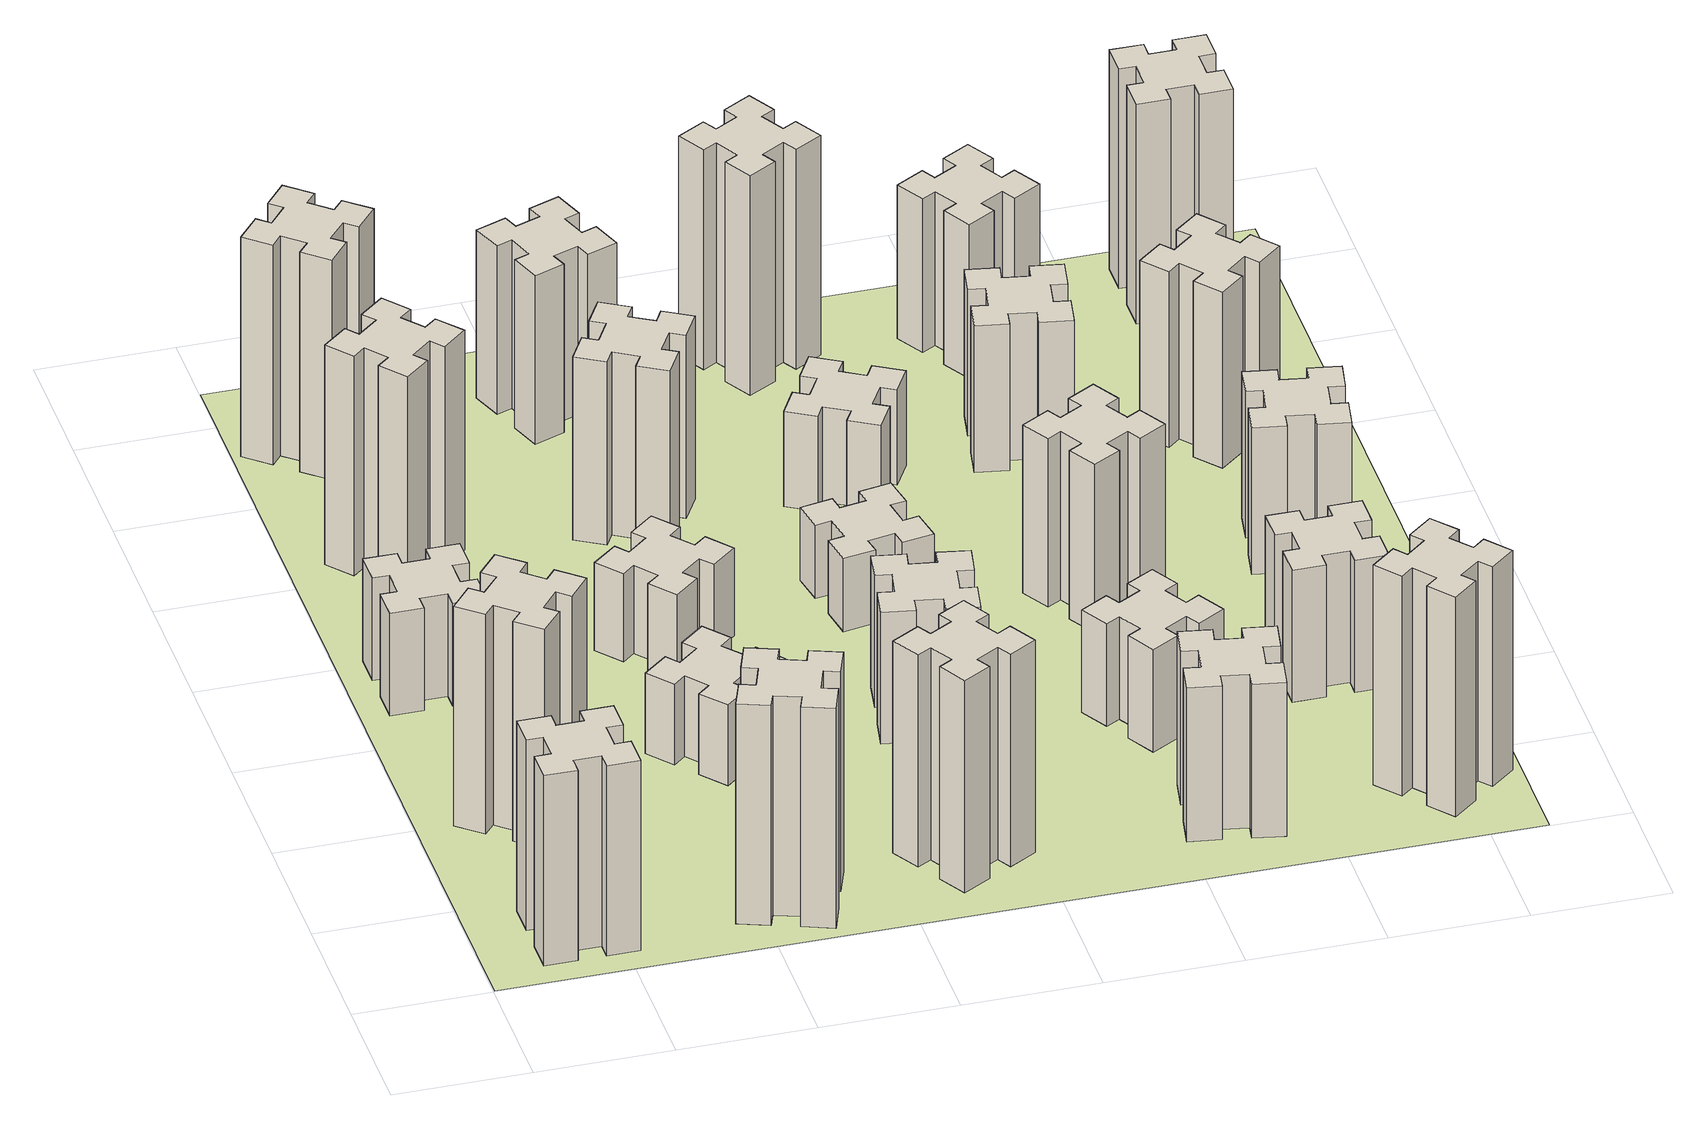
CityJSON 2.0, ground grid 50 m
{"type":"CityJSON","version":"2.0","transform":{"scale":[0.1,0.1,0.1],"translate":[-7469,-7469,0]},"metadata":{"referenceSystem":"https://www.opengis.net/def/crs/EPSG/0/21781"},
"CityObjects":{
"building1":{"type":"Building","attributes":{"class":"1000","function":"1000","usage":"1000","yearOfConstruction":2016,"roofType":"1000","measuredHeight":78,"storeysAboveGround":30,"storeysBelowGround":0},"geometry":[{"type":"Solid","lod":"1","boundaries":[[[[0,1,2,3,4,5,6,7,8,9,10,11,12,13,14,15,16,17,18,19]],[[17,16,20,21]],[[16,15,22,20]],[[15,14,23,22]],[[14,13,24,23]],[[13,12,25,24]],[[12,11,26,25]],[[11,10,27,26]],[[10,9,28,27]],[[9,8,29,28]],[[8,7,30,29]],[[7,6,31,30]],[[6,5,32,31]],[[5,4,33,32]],[[4,3,34,33]],[[3,2,35,34]],[[2,1,36,35]],[[1,0,37,36]],[[0,19,38,37]],[[19,18,39,38]],[[18,17,21,39]],[[24,25,26,27,28,29,30,31,32,33,34,35,36,37,38,39,21,20,22,23]]]]}]},
"building2":{"type":"Building","attributes":{"class":"1000","function":"1000","usage":"1000","yearOfConstruction":2016,"roofType":"1000","measuredHeight":90,"storeysAboveGround":30,"storeysBelowGround":0},"geometry":[{"type":"Solid","lod":"1","boundaries":[[[[40,41,42,43,44,45,46,47,48,49,50,51,52,53,54,55,56,57,58,59]],[[57,56,60,61]],[[56,55,62,60]],[[55,54,63,62]],[[54,53,64,63]],[[53,52,65,64]],[[52,51,66,65]],[[51,50,67,66]],[[50,49,68,67]],[[49,48,69,68]],[[48,47,70,69]],[[47,46,71,70]],[[46,45,72,71]],[[45,44,73,72]],[[44,43,74,73]],[[43,42,75,74]],[[42,41,76,75]],[[41,40,77,76]],[[40,59,78,77]],[[59,58,79,78]],[[58,57,61,79]],[[64,65,66,67,68,69,70,71,72,73,74,75,76,77,78,79,61,60,62,63]]]]}]},
"building3":{"type":"Building","attributes":{"class":"1000","function":"1000","usage":"1000","yearOfConstruction":2016,"roofType":"1000","measuredHeight":42,"storeysAboveGround":30,"storeysBelowGround":0},"geometry":[{"type":"Solid","lod":"1","boundaries":[[[[80,81,82,83,84,85,86,87,88,89,90,91,92,93,94,95,96,97,98,99]],[[97,96,100,101]],[[96,95,102,100]],[[95,94,103,102]],[[94,93,104,103]],[[93,92,105,104]],[[92,91,106,105]],[[91,90,107,106]],[[90,89,108,107]],[[89,88,109,108]],[[88,87,110,109]],[[87,86,111,110]],[[86,85,112,111]],[[85,84,113,112]],[[84,83,114,113]],[[83,82,115,114]],[[82,81,116,115]],[[81,80,117,116]],[[80,99,118,117]],[[99,98,119,118]],[[98,97,101,119]],[[104,105,106,107,108,109,110,111,112,113,114,115,116,117,118,119,101,100,102,103]]]]}]},
"building4":{"type":"Building","attributes":{"class":"1000","function":"1000","usage":"1000","yearOfConstruction":2016,"roofType":"1000","measuredHeight":90,"storeysAboveGround":30,"storeysBelowGround":0},"geometry":[{"type":"Solid","lod":"1","boundaries":[[[[120,121,122,123,124,125,126,127,128,129,130,131,132,133,134,135,136,137,138,139]],[[137,136,140,141]],[[136,135,142,140]],[[135,134,143,142]],[[134,133,144,143]],[[133,132,145,144]],[[132,131,146,145]],[[131,130,147,146]],[[130,129,148,147]],[[129,128,149,148]],[[128,127,150,149]],[[127,126,151,150]],[[126,125,152,151]],[[125,124,153,152]],[[124,123,154,153]],[[123,122,155,154]],[[122,121,156,155]],[[121,120,157,156]],[[120,139,158,157]],[[139,138,159,158]],[[138,137,141,159]],[[144,145,146,147,148,149,150,151,152,153,154,155,156,157,158,159,141,140,142,143]]]]}]},
"building5":{"type":"Building","attributes":{"class":"1000","function":"1000","usage":"1000","yearOfConstruction":2016,"roofType":"1000","measuredHeight":90,"storeysAboveGround":30,"storeysBelowGround":0},"geometry":[{"type":"Solid","lod":"1","boundaries":[[[[160,161,162,163,164,165,166,167,168,169,170,171,172,173,174,175,176,177,178,179]],[[177,176,180,181]],[[176,175,182,180]],[[175,174,183,182]],[[174,173,184,183]],[[173,172,185,184]],[[172,171,186,185]],[[171,170,187,186]],[[170,169,188,187]],[[169,168,189,188]],[[168,167,190,189]],[[167,166,191,190]],[[166,165,192,191]],[[165,164,193,192]],[[164,163,194,193]],[[163,162,195,194]],[[162,161,196,195]],[[161,160,197,196]],[[160,179,198,197]],[[179,178,199,198]],[[178,177,181,199]],[[184,185,186,187,188,189,190,191,192,193,194,195,196,197,198,199,181,180,182,183]]]]}]},
"building6":{"type":"Building","attributes":{"class":"1000","function":"1000","usage":"1000","yearOfConstruction":2016,"roofType":"1000","measuredHeight":90,"storeysAboveGround":30,"storeysBelowGround":0},"geometry":[{"type":"Solid","lod":"1","boundaries":[[[[200,201,202,203,204,205,206,207,208,209,210,211,212,213,214,215,216,217,218,219]],[[217,216,220,221]],[[216,215,222,220]],[[215,214,223,222]],[[214,213,224,223]],[[213,212,225,224]],[[212,211,226,225]],[[211,210,227,226]],[[210,209,228,227]],[[209,208,229,228]],[[208,207,230,229]],[[207,206,231,230]],[[206,205,232,231]],[[205,204,233,232]],[[204,203,234,233]],[[203,202,235,234]],[[202,201,236,235]],[[201,200,237,236]],[[200,219,238,237]],[[219,218,239,238]],[[218,217,221,239]],[[224,225,226,227,228,229,230,231,232,233,234,235,236,237,238,239,221,220,222,223]]]]}]},
"building7":{"type":"Building","attributes":{"class":"1000","function":"1000","usage":"1000","yearOfConstruction":2016,"roofType":"1000","measuredHeight":33,"storeysAboveGround":30,"storeysBelowGround":0},"geometry":[{"type":"Solid","lod":"1","boundaries":[[[[240,241,242,243,244,245,246,247,248,249,250,251,252,253,254,255,256,257,258,259]],[[257,256,260,261]],[[256,255,262,260]],[[255,254,263,262]],[[254,253,264,263]],[[253,252,265,264]],[[252,251,266,265]],[[251,250,267,266]],[[250,249,268,267]],[[249,248,269,268]],[[248,247,270,269]],[[247,246,271,270]],[[246,245,272,271]],[[245,244,273,272]],[[244,243,274,273]],[[243,242,275,274]],[[242,241,276,275]],[[241,240,277,276]],[[240,259,278,277]],[[259,258,279,278]],[[258,257,261,279]],[[264,265,266,267,268,269,270,271,272,273,274,275,276,277,278,279,261,260,262,263]]]]}]},
"building8":{"type":"Building","attributes":{"class":"1000","function":"1000","usage":"1000","yearOfConstruction":2016,"roofType":"1000","measuredHeight":36,"storeysAboveGround":30,"storeysBelowGround":0},"geometry":[{"type":"Solid","lod":"1","boundaries":[[[[280,281,282,283,284,285,286,287,288,289,290,291,292,293,294,295,296,297,298,299]],[[297,296,300,301]],[[296,295,302,300]],[[295,294,303,302]],[[294,293,304,303]],[[293,292,305,304]],[[292,291,306,305]],[[291,290,307,306]],[[290,289,308,307]],[[289,288,309,308]],[[288,287,310,309]],[[287,286,311,310]],[[286,285,312,311]],[[285,284,313,312]],[[284,283,314,313]],[[283,282,315,314]],[[282,281,316,315]],[[281,280,317,316]],[[280,299,318,317]],[[299,298,319,318]],[[298,297,301,319]],[[304,305,306,307,308,309,310,311,312,313,314,315,316,317,318,319,301,300,302,303]]]]}]},
"building9":{"type":"Building","attributes":{"class":"1000","function":"1000","usage":"1000","yearOfConstruction":2016,"roofType":"1000","measuredHeight":87,"storeysAboveGround":30,"storeysBelowGround":0},"geometry":[{"type":"Solid","lod":"1","boundaries":[[[[320,321,322,323,324,325,326,327,328,329,330,331,332,333,334,335,336,337,338,339]],[[337,336,340,341]],[[336,335,342,340]],[[335,334,343,342]],[[334,333,344,343]],[[333,332,345,344]],[[332,331,346,345]],[[331,330,347,346]],[[330,329,348,347]],[[329,328,349,348]],[[328,327,350,349]],[[327,326,351,350]],[[326,325,352,351]],[[325,324,353,352]],[[324,323,354,353]],[[323,322,355,354]],[[322,321,356,355]],[[321,320,357,356]],[[320,339,358,357]],[[339,338,359,358]],[[338,337,341,359]],[[344,345,346,347,348,349,350,351,352,353,354,355,356,357,358,359,341,340,342,343]]]]}]},
"building10":{"type":"Building","attributes":{"class":"1000","function":"1000","usage":"1000","yearOfConstruction":2016,"roofType":"1000","measuredHeight":75,"storeysAboveGround":30,"storeysBelowGround":0},"geometry":[{"type":"Solid","lod":"1","boundaries":[[[[360,361,362,363,364,365,366,367,368,369,370,371,372,373,374,375,376,377,378,379]],[[377,376,380,381]],[[376,375,382,380]],[[375,374,383,382]],[[374,373,384,383]],[[373,372,385,384]],[[372,371,386,385]],[[371,370,387,386]],[[370,369,388,387]],[[369,368,389,388]],[[368,367,390,389]],[[367,366,391,390]],[[366,365,392,391]],[[365,364,393,392]],[[364,363,394,393]],[[363,362,395,394]],[[362,361,396,395]],[[361,360,397,396]],[[360,379,398,397]],[[379,378,399,398]],[[378,377,381,399]],[[384,385,386,387,388,389,390,391,392,393,394,395,396,397,398,399,381,380,382,383]]]]}]},
"building11":{"type":"Building","attributes":{"class":"1000","function":"1000","usage":"1000","yearOfConstruction":2016,"roofType":"1000","measuredHeight":69,"storeysAboveGround":30,"storeysBelowGround":0},"geometry":[{"type":"Solid","lod":"1","boundaries":[[[[400,401,402,403,404,405,406,407,408,409,410,411,412,413,414,415,416,417,418,419]],[[417,416,420,421]],[[416,415,422,420]],[[415,414,423,422]],[[414,413,424,423]],[[413,412,425,424]],[[412,411,426,425]],[[411,410,427,426]],[[410,409,428,427]],[[409,408,429,428]],[[408,407,430,429]],[[407,406,431,430]],[[406,405,432,431]],[[405,404,433,432]],[[404,403,434,433]],[[403,402,435,434]],[[402,401,436,435]],[[401,400,437,436]],[[400,419,438,437]],[[419,418,439,438]],[[418,417,421,439]],[[424,425,426,427,428,429,430,431,432,433,434,435,436,437,438,439,421,420,422,423]]]]}]},
"building12":{"type":"Building","attributes":{"class":"1000","function":"1000","usage":"1000","yearOfConstruction":2016,"roofType":"1000","measuredHeight":54,"storeysAboveGround":30,"storeysBelowGround":0},"geometry":[{"type":"Solid","lod":"1","boundaries":[[[[440,441,442,443,444,445,446,447,448,449,450,451,452,453,454,455,456,457,458,459]],[[457,456,460,461]],[[456,455,462,460]],[[455,454,463,462]],[[454,453,464,463]],[[453,452,465,464]],[[452,451,466,465]],[[451,450,467,466]],[[450,449,468,467]],[[449,448,469,468]],[[448,447,470,469]],[[447,446,471,470]],[[446,445,472,471]],[[445,444,473,472]],[[444,443,474,473]],[[443,442,475,474]],[[442,441,476,475]],[[441,440,477,476]],[[440,459,478,477]],[[459,458,479,478]],[[458,457,461,479]],[[464,465,466,467,468,469,470,471,472,473,474,475,476,477,478,479,461,460,462,463]]]]}]},
"building13":{"type":"Building","attributes":{"class":"1000","function":"1000","usage":"1000","yearOfConstruction":2016,"roofType":"1000","measuredHeight":30,"storeysAboveGround":30,"storeysBelowGround":0},"geometry":[{"type":"Solid","lod":"1","boundaries":[[[[480,481,482,483,484,485,486,487,488,489,490,491,492,493,494,495,496,497,498,499]],[[497,496,500,501]],[[496,495,502,500]],[[495,494,503,502]],[[494,493,504,503]],[[493,492,505,504]],[[492,491,506,505]],[[491,490,507,506]],[[490,489,508,507]],[[489,488,509,508]],[[488,487,510,509]],[[487,486,511,510]],[[486,485,512,511]],[[485,484,513,512]],[[484,483,514,513]],[[483,482,515,514]],[[482,481,516,515]],[[481,480,517,516]],[[480,499,518,517]],[[499,498,519,518]],[[498,497,501,519]],[[504,505,506,507,508,509,510,511,512,513,514,515,516,517,518,519,501,500,502,503]]]]}]},
"building14":{"type":"Building","attributes":{"class":"1000","function":"1000","usage":"1000","yearOfConstruction":2016,"roofType":"1000","measuredHeight":39,"storeysAboveGround":30,"storeysBelowGround":0},"geometry":[{"type":"Solid","lod":"1","boundaries":[[[[520,521,522,523,524,525,526,527,528,529,530,531,532,533,534,535,536,537,538,539]],[[537,536,540,541]],[[536,535,542,540]],[[535,534,543,542]],[[534,533,544,543]],[[533,532,545,544]],[[532,531,546,545]],[[531,530,547,546]],[[530,529,548,547]],[[529,528,549,548]],[[528,527,550,549]],[[527,526,551,550]],[[526,525,552,551]],[[525,524,553,552]],[[524,523,554,553]],[[523,522,555,554]],[[522,521,556,555]],[[521,520,557,556]],[[520,539,558,557]],[[539,538,559,558]],[[538,537,541,559]],[[544,545,546,547,548,549,550,551,552,553,554,555,556,557,558,559,541,540,542,543]]]]}]},
"building15":{"type":"Building","attributes":{"class":"1000","function":"1000","usage":"1000","yearOfConstruction":2016,"roofType":"1000","measuredHeight":63,"storeysAboveGround":30,"storeysBelowGround":0},"geometry":[{"type":"Solid","lod":"1","boundaries":[[[[560,561,562,563,564,565,566,567,568,569,570,571,572,573,574,575,576,577,578,579]],[[577,576,580,581]],[[576,575,582,580]],[[575,574,583,582]],[[574,573,584,583]],[[573,572,585,584]],[[572,571,586,585]],[[571,570,587,586]],[[570,569,588,587]],[[569,568,589,588]],[[568,567,590,589]],[[567,566,591,590]],[[566,565,592,591]],[[565,564,593,592]],[[564,563,594,593]],[[563,562,595,594]],[[562,561,596,595]],[[561,560,597,596]],[[560,579,598,597]],[[579,578,599,598]],[[578,577,581,599]],[[584,585,586,587,588,589,590,591,592,593,594,595,596,597,598,599,581,580,582,583]]]]}]},
"building16":{"type":"Building","attributes":{"class":"1000","function":"1000","usage":"1000","yearOfConstruction":2016,"roofType":"1000","measuredHeight":90,"storeysAboveGround":30,"storeysBelowGround":0},"geometry":[{"type":"Solid","lod":"1","boundaries":[[[[600,601,602,603,604,605,606,607,608,609,610,611,612,613,614,615,616,617,618,619]],[[617,616,620,621]],[[616,615,622,620]],[[615,614,623,622]],[[614,613,624,623]],[[613,612,625,624]],[[612,611,626,625]],[[611,610,627,626]],[[610,609,628,627]],[[609,608,629,628]],[[608,607,630,629]],[[607,606,631,630]],[[606,605,632,631]],[[605,604,633,632]],[[604,603,634,633]],[[603,602,635,634]],[[602,601,636,635]],[[601,600,637,636]],[[600,619,638,637]],[[619,618,639,638]],[[618,617,621,639]],[[624,625,626,627,628,629,630,631,632,633,634,635,636,637,638,639,621,620,622,623]]]]}]},
"building17":{"type":"Building","attributes":{"class":"1000","function":"1000","usage":"1000","yearOfConstruction":2016,"roofType":"1000","measuredHeight":42,"storeysAboveGround":30,"storeysBelowGround":0},"geometry":[{"type":"Solid","lod":"1","boundaries":[[[[640,641,642,643,644,645,646,647,648,649,650,651,652,653,654,655,656,657,658,659]],[[657,656,660,661]],[[656,655,662,660]],[[655,654,663,662]],[[654,653,664,663]],[[653,652,665,664]],[[652,651,666,665]],[[651,650,667,666]],[[650,649,668,667]],[[649,648,669,668]],[[648,647,670,669]],[[647,646,671,670]],[[646,645,672,671]],[[645,644,673,672]],[[644,643,674,673]],[[643,642,675,674]],[[642,641,676,675]],[[641,640,677,676]],[[640,659,678,677]],[[659,658,679,678]],[[658,657,661,679]],[[664,665,666,667,668,669,670,671,672,673,674,675,676,677,678,679,661,660,662,663]]]]}]},
"building18":{"type":"Building","attributes":{"class":"1000","function":"1000","usage":"1000","yearOfConstruction":2016,"roofType":"1000","measuredHeight":69,"storeysAboveGround":30,"storeysBelowGround":0},"geometry":[{"type":"Solid","lod":"1","boundaries":[[[[680,681,682,683,684,685,686,687,688,689,690,691,692,693,694,695,696,697,698,699]],[[697,696,700,701]],[[696,695,702,700]],[[695,694,703,702]],[[694,693,704,703]],[[693,692,705,704]],[[692,691,706,705]],[[691,690,707,706]],[[690,689,708,707]],[[689,688,709,708]],[[688,687,710,709]],[[687,686,711,710]],[[686,685,712,711]],[[685,684,713,712]],[[684,683,714,713]],[[683,682,715,714]],[[682,681,716,715]],[[681,680,717,716]],[[680,699,718,717]],[[699,698,719,718]],[[698,697,701,719]],[[704,705,706,707,708,709,710,711,712,713,714,715,716,717,718,719,701,700,702,703]]]]}]},
"building19":{"type":"Building","attributes":{"class":"1000","function":"1000","usage":"1000","yearOfConstruction":2016,"roofType":"1000","measuredHeight":60,"storeysAboveGround":30,"storeysBelowGround":0},"geometry":[{"type":"Solid","lod":"1","boundaries":[[[[720,721,722,723,724,725,726,727,728,729,730,731,732,733,734,735,736,737,738,739]],[[737,736,740,741]],[[736,735,742,740]],[[735,734,743,742]],[[734,733,744,743]],[[733,732,745,744]],[[732,731,746,745]],[[731,730,747,746]],[[730,729,748,747]],[[729,728,749,748]],[[728,727,750,749]],[[727,726,751,750]],[[726,725,752,751]],[[725,724,753,752]],[[724,723,754,753]],[[723,722,755,754]],[[722,721,756,755]],[[721,720,757,756]],[[720,739,758,757]],[[739,738,759,758]],[[738,737,741,759]],[[744,745,746,747,748,749,750,751,752,753,754,755,756,757,758,759,741,740,742,743]]]]}]},
"building20":{"type":"Building","attributes":{"class":"1000","function":"1000","usage":"1000","yearOfConstruction":2016,"roofType":"1000","measuredHeight":90,"storeysAboveGround":30,"storeysBelowGround":0},"geometry":[{"type":"Solid","lod":"1","boundaries":[[[[760,761,762,763,764,765,766,767,768,769,770,771,772,773,774,775,776,777,778,779]],[[777,776,780,781]],[[776,775,782,780]],[[775,774,783,782]],[[774,773,784,783]],[[773,772,785,784]],[[772,771,786,785]],[[771,770,787,786]],[[770,769,788,787]],[[769,768,789,788]],[[768,767,790,789]],[[767,766,791,790]],[[766,765,792,791]],[[765,764,793,792]],[[764,763,794,793]],[[763,762,795,794]],[[762,761,796,795]],[[761,760,797,796]],[[760,779,798,797]],[[779,778,799,798]],[[778,777,781,799]],[[784,785,786,787,788,789,790,791,792,793,794,795,796,797,798,799,781,780,782,783]]]]}]},
"building21":{"type":"Building","attributes":{"class":"1000","function":"1000","usage":"1000","yearOfConstruction":2016,"roofType":"1000","measuredHeight":54,"storeysAboveGround":30,"storeysBelowGround":0},"geometry":[{"type":"Solid","lod":"1","boundaries":[[[[800,801,802,803,804,805,806,807,808,809,810,811,812,813,814,815,816,817,818,819]],[[817,816,820,821]],[[816,815,822,820]],[[815,814,823,822]],[[814,813,824,823]],[[813,812,825,824]],[[812,811,826,825]],[[811,810,827,826]],[[810,809,828,827]],[[809,808,829,828]],[[808,807,830,829]],[[807,806,831,830]],[[806,805,832,831]],[[805,804,833,832]],[[804,803,834,833]],[[803,802,835,834]],[[802,801,836,835]],[[801,800,837,836]],[[800,819,838,837]],[[819,818,839,838]],[[818,817,821,839]],[[824,825,826,827,828,829,830,831,832,833,834,835,836,837,838,839,821,820,822,823]]]]}]},
"building22":{"type":"Building","attributes":{"class":"1000","function":"1000","usage":"1000","yearOfConstruction":2016,"roofType":"1000","measuredHeight":63,"storeysAboveGround":30,"storeysBelowGround":0},"geometry":[{"type":"Solid","lod":"1","boundaries":[[[[840,841,842,843,844,845,846,847,848,849,850,851,852,853,854,855,856,857,858,859]],[[857,856,860,861]],[[856,855,862,860]],[[855,854,863,862]],[[854,853,864,863]],[[853,852,865,864]],[[852,851,866,865]],[[851,850,867,866]],[[850,849,868,867]],[[849,848,869,868]],[[848,847,870,869]],[[847,846,871,870]],[[846,845,872,871]],[[845,844,873,872]],[[844,843,874,873]],[[843,842,875,874]],[[842,841,876,875]],[[841,840,877,876]],[[840,859,878,877]],[[859,858,879,878]],[[858,857,861,879]],[[864,865,866,867,868,869,870,871,872,873,874,875,876,877,878,879,861,860,862,863]]]]}]},
"building23":{"type":"Building","attributes":{"class":"1000","function":"1000","usage":"1000","yearOfConstruction":2016,"roofType":"1000","measuredHeight":60,"storeysAboveGround":30,"storeysBelowGround":0},"geometry":[{"type":"Solid","lod":"1","boundaries":[[[[880,881,882,883,884,885,886,887,888,889,890,891,892,893,894,895,896,897,898,899]],[[897,896,900,901]],[[896,895,902,900]],[[895,894,903,902]],[[894,893,904,903]],[[893,892,905,904]],[[892,891,906,905]],[[891,890,907,906]],[[890,889,908,907]],[[889,888,909,908]],[[888,887,910,909]],[[887,886,911,910]],[[886,885,912,911]],[[885,884,913,912]],[[884,883,914,913]],[[883,882,915,914]],[[882,881,916,915]],[[881,880,917,916]],[[880,899,918,917]],[[899,898,919,918]],[[898,897,901,919]],[[904,905,906,907,908,909,910,911,912,913,914,915,916,917,918,919,901,900,902,903]]]]}]},
"building24":{"type":"Building","attributes":{"class":"1000","function":"1000","usage":"1000","yearOfConstruction":2016,"roofType":"1000","measuredHeight":72,"storeysAboveGround":30,"storeysBelowGround":0},"geometry":[{"type":"Solid","lod":"1","boundaries":[[[[920,921,922,923,924,925,926,927,928,929,930,931,932,933,934,935,936,937,938,939]],[[937,936,940,941]],[[936,935,942,940]],[[935,934,943,942]],[[934,933,944,943]],[[933,932,945,944]],[[932,931,946,945]],[[931,930,947,946]],[[930,929,948,947]],[[929,928,949,948]],[[928,927,950,949]],[[927,926,951,950]],[[926,925,952,951]],[[925,924,953,952]],[[924,923,954,953]],[[923,922,955,954]],[[922,921,956,955]],[[921,920,957,956]],[[920,939,958,957]],[[939,938,959,958]],[[938,937,941,959]],[[944,945,946,947,948,949,950,951,952,953,954,955,956,957,958,959,941,940,942,943]]]]}]},
"building25":{"type":"Building","attributes":{"class":"1000","function":"1000","usage":"1000","yearOfConstruction":2016,"roofType":"1000","measuredHeight":90,"storeysAboveGround":30,"storeysBelowGround":0},"geometry":[{"type":"Solid","lod":"1","boundaries":[[[[960,961,962,963,964,965,966,967,968,969,970,971,972,973,974,975,976,977,978,979]],[[977,976,980,981]],[[976,975,982,980]],[[975,974,983,982]],[[974,973,984,983]],[[973,972,985,984]],[[972,971,986,985]],[[971,970,987,986]],[[970,969,988,987]],[[969,968,989,988]],[[968,967,990,989]],[[967,966,991,990]],[[966,965,992,991]],[[965,964,993,992]],[[964,963,994,993]],[[963,962,995,994]],[[962,961,996,995]],[[961,960,997,996]],[[960,979,998,997]],[[979,978,999,998]],[[978,977,981,999]],[[984,985,986,987,988,989,990,991,992,993,994,995,996,997,998,999,981,980,982,983]]]]}]},
"landuse1":{"type":"LandUse","attributes":{"name":"plot1","function":"1010"},"geometry":[{"type":"MultiSurface","lod":"1","boundaries":[[[1000,1001,1002,1003]]]}]}
},
"vertices":[
[265,325,0],[265,225,0],[205,225,0],[205,105,0],[325,105,0],[325,165,0],[425,165,0],[425,105,0],[545,105,0],[545,225,0],[485,225,0],[485,325,0],[545,325,0],[545,445,0],[425,445,0],[425,385,0],[325,385,0],[325,445,0],[205,445,0],[205,325,0],[325,385,780],[325,445,780],[425,385,780],[425,445,780],[545,445,780],[545,325,780],[485,325,780],[485,225,780],[545,225,780],[545,105,780],[425,105,780],[425,165,780],[325,165,780],[325,105,780],[205,105,780],[205,225,780],[265,225,780],[265,325,780],[205,325,780],[205,445,780],
[484,1067,0],[408,1132,0],[446,1178,0],[354,1255,0],[277,1163,0],[323,1124,0],[259,1048,0],[213,1086,0],[136,994,0],[228,917,0],[266,963,0],[343,899,0],[304,853,0],[396,776,0],[473,868,0],[427,906,0],[492,983,0],[538,944,0],[615,1036,0],[523,1113,0],[492,983,900],[538,944,900],[427,906,900],[473,868,900],[396,776,900],[304,853,900],[343,899,900],[266,963,900],[228,917,900],[136,994,900],[213,1086,900],[259,1048,900],[323,1124,900],[277,1163,900],[354,1255,900],[446,1178,900],[408,1132,900],[484,1067,900],[523,1113,900],[615,1036,900],
[325,1965,0],[225,1965,0],[225,2025,0],[105,2025,0],[105,1905,0],[165,1905,0],[165,1805,0],[105,1805,0],[105,1685,0],[225,1685,0],[225,1745,0],[325,1745,0],[325,1685,0],[445,1685,0],[445,1805,0],[385,1805,0],[385,1905,0],[445,1905,0],[445,2025,0],[325,2025,0],[385,1905,420],[445,1905,420],[385,1805,420],[445,1805,420],[445,1685,420],[325,1685,420],[325,1745,420],[225,1745,420],[225,1685,420],[105,1685,420],[105,1805,420],[165,1805,420],[165,1905,420],[105,1905,420],[105,2025,420],[225,2025,420],[225,1965,420],[325,1965,420],[325,2025,420],[445,2025,420],
[492,2628,0],[427,2704,0],[473,2743,0],[396,2835,0],[304,2758,0],[343,2712,0],[266,2647,0],[228,2693,0],[136,2616,0],[213,2524,0],[259,2563,0],[323,2486,0],[277,2448,0],[354,2356,0],[446,2433,0],[408,2479,0],[484,2543,0],[523,2497,0],[615,2574,0],[538,2666,0],[484,2543,900],[523,2497,900],[408,2479,900],[446,2433,900],[354,2356,900],[277,2448,900],[323,2486,900],[259,2563,900],[213,2524,900],[136,2616,900],[228,2693,900],[266,2647,900],[343,2712,900],[304,2758,900],[396,2835,900],[473,2743,900],[427,2704,900],[492,2628,900],[538,2666,900],[615,2574,900],
[1029,360,0],[995,266,0],[939,287,0],[897,174,0],[1010,133,0],[1031,189,0],[1125,155,0],[1104,99,0],[1217,57,0],[1258,170,0],[1202,191,0],[1236,285,0],[1292,264,0],[1333,377,0],[1220,418,0],[1200,362,0],[1106,396,0],[1127,452,0],[1014,493,0],[973,380,0],[1106,396,900],[1127,452,900],[1200,362,900],[1220,418,900],[1333,377,900],[1292,264,900],[1236,285,900],[1202,191,900],[1258,170,900],[1217,57,900],[1104,99,900],[1125,155,900],[1031,189,900],[1010,133,900],[897,174,900],[939,287,900],[995,266,900],[1029,360,900],[973,380,900],[1014,493,900],
[384,3387,0],[308,3452,0],[346,3498,0],[254,3575,0],[177,3483,0],[223,3444,0],[159,3368,0],[113,3406,0],[36,3314,0],[128,3237,0],[166,3283,0],[243,3219,0],[204,3173,0],[296,3096,0],[373,3188,0],[327,3226,0],[392,3303,0],[438,3264,0],[515,3356,0],[423,3433,0],[392,3303,900],[438,3264,900],[327,3226,900],[373,3188,900],[296,3096,900],[204,3173,900],[243,3219,900],[166,3283,900],[128,3237,900],[36,3314,900],[113,3406,900],[159,3368,900],[223,3444,900],[177,3483,900],[254,3575,900],[346,3498,900],[308,3452,900],[384,3387,900],[423,3433,900],[515,3356,900],
[1083,1332,0],[1006,1267,0],[968,1313,0],[876,1236,0],[953,1144,0],[999,1183,0],[1063,1106,0],[1017,1068,0],[1094,976,0],[1186,1053,0],[1148,1099,0],[1224,1163,0],[1263,1117,0],[1355,1194,0],[1278,1286,0],[1232,1248,0],[1167,1324,0],[1213,1363,0],[1136,1455,0],[1044,1378,0],[1167,1324,330],[1213,1363,330],[1232,1248,330],[1278,1286,330],[1355,1194,330],[1263,1117,330],[1224,1163,330],[1148,1099,330],[1186,1053,330],[1094,976,330],[1017,1068,330],[1063,1106,330],[999,1183,330],[953,1144,330],[876,1236,330],[968,1313,330],[1006,1267,330],[1083,1332,330],[1044,1378,330],[1136,1455,330],
[1083,1972,0],[1006,1907,0],[968,1953,0],[876,1876,0],[953,1784,0],[999,1823,0],[1063,1746,0],[1017,1708,0],[1094,1616,0],[1186,1693,0],[1148,1739,0],[1224,1803,0],[1263,1757,0],[1355,1834,0],[1278,1926,0],[1232,1888,0],[1167,1964,0],[1213,2003,0],[1136,2095,0],[1044,2018,0],[1167,1964,360],[1213,2003,360],[1232,1888,360],[1278,1926,360],[1355,1834,360],[1263,1757,360],[1224,1803,360],[1148,1739,360],[1186,1693,360],[1094,1616,360],[1017,1708,360],[1063,1746,360],[999,1823,360],[953,1784,360],[876,1876,360],[968,1953,360],[1006,1907,360],[1083,1972,360],[1044,2018,360],[1136,2095,360],
[1744,496,0],[1657,446,0],[1627,498,0],[1523,438,0],[1583,334,0],[1635,364,0],[1685,277,0],[1633,247,0],[1693,143,0],[1797,203,0],[1767,255,0],[1854,305,0],[1884,253,0],[1988,313,0],[1928,417,0],[1876,387,0],[1826,474,0],[1878,504,0],[1818,608,0],[1714,548,0],[1826,474,870],[1878,504,870],[1876,387,870],[1928,417,870],[1988,313,870],[1884,253,870],[1854,305,870],[1767,255,870],[1797,203,870],[1693,143,870],[1633,247,870],[1685,277,870],[1635,364,870],[1583,334,870],[1523,438,870],[1627,498,870],[1657,446,870],[1744,496,870],[1714,548,870],[1818,608,870],
[1314,2666,0],[1227,2716,0],[1257,2768,0],[1153,2828,0],[1093,2724,0],[1145,2694,0],[1095,2607,0],[1043,2637,0],[983,2533,0],[1087,2473,0],[1117,2525,0],[1204,2475,0],[1174,2423,0],[1278,2363,0],[1338,2467,0],[1286,2497,0],[1336,2584,0],[1388,2554,0],[1448,2658,0],[1344,2718,0],[1336,2584,750],[1388,2554,750],[1286,2497,750],[1338,2467,750],[1278,2363,750],[1174,2423,750],[1204,2475,750],[1117,2525,750],[1087,2473,750],[983,2533,750],[1043,2637,750],[1095,2607,750],[1145,2694,750],[1093,2724,750],[1153,2828,750],[1257,2768,750],[1227,2716,750],[1314,2666,750],[1344,2718,750],[1448,2658,750],
[1125,3456,0],[1031,3422,0],[1010,3478,0],[897,3437,0],[939,3324,0],[995,3345,0],[1029,3251,0],[973,3230,0],[1014,3117,0],[1127,3159,0],[1106,3215,0],[1200,3249,0],[1220,3193,0],[1333,3234,0],[1292,3347,0],[1236,3326,0],[1202,3420,0],[1258,3440,0],[1217,3553,0],[1104,3512,0],[1202,3420,690],[1258,3440,690],[1236,3326,690],[1292,3347,690],[1333,3234,690],[1220,3193,690],[1200,3249,690],[1106,3215,690],[1127,3159,690],[1014,3117,690],[973,3230,690],[1029,3251,690],[995,3345,690],[939,3324,690],[897,3437,690],[1010,3478,690],[1031,3422,690],[1125,3456,690],[1104,3512,690],[1217,3553,690],
[1955,1147,0],[1972,1245,0],[2031,1235,0],[2052,1353,0],[1934,1374,0],[1924,1315,0],[1825,1332,0],[1836,1391,0],[1717,1412,0],[1697,1294,0],[1756,1284,0],[1738,1185,0],[1679,1196,0],[1658,1077,0],[1777,1057,0],[1787,1116,0],[1885,1098,0],[1875,1039,0],[1993,1018,0],[2014,1137,0],[1885,1098,540],[1875,1039,540],[1787,1116,540],[1777,1057,540],[1658,1077,540],[1679,1196,540],[1738,1185,540],[1756,1284,540],[1697,1294,540],[1717,1412,540],[1836,1391,540],[1825,1332,540],[1924,1315,540],[1934,1374,540],[2052,1353,540],[2031,1235,540],[1972,1245,540],[1955,1147,540],[2014,1137,540],[1993,1018,540],
[1972,1925,0],[1955,2024,0],[2014,2034,0],[1993,2152,0],[1875,2131,0],[1885,2072,0],[1787,2055,0],[1777,2114,0],[1658,2093,0],[1679,1975,0],[1738,1985,0],[1756,1887,0],[1697,1877,0],[1717,1758,0],[1836,1779,0],[1825,1838,0],[1924,1856,0],[1934,1797,0],[2052,1817,0],[2031,1936,0],[1924,1856,300],[1934,1797,300],[1825,1838,300],[1836,1779,300],[1717,1758,300],[1697,1877,300],[1756,1887,300],[1738,1985,300],[1679,1975,300],[1658,2093,300],[1777,2114,300],[1787,2055,300],[1885,2072,300],[1875,2131,300],[1993,2152,300],[2014,2034,300],[1955,2024,300],[1972,1925,300],[2031,1936,300],[2052,1817,300],
[2026,2497,0],[2076,2584,0],[2128,2554,0],[2188,2658,0],[2084,2718,0],[2054,2666,0],[1967,2716,0],[1997,2768,0],[1893,2828,0],[1833,2724,0],[1885,2694,0],[1835,2607,0],[1783,2637,0],[1723,2533,0],[1827,2473,0],[1857,2525,0],[1944,2475,0],[1914,2423,0],[2018,2363,0],[2078,2467,0],[1944,2475,390],[1914,2423,390],[1857,2525,390],[1827,2473,390],[1723,2533,390],[1783,2637,390],[1835,2607,390],[1885,2694,390],[1833,2724,390],[1893,2828,390],[1997,2768,390],[1967,2716,390],[2054,2666,390],[2084,2718,390],[2188,2658,390],[2128,2554,390],[2076,2584,390],[2026,2497,390],[2078,2467,390],[2018,2363,390],
[2596,444,0],[2578,345,0],[2519,356,0],[2498,237,0],[2617,217,0],[2627,276,0],[2725,258,0],[2715,199,0],[2833,178,0],[2854,297,0],[2795,307,0],[2812,405,0],[2871,395,0],[2892,513,0],[2774,534,0],[2764,475,0],[2665,492,0],[2676,551,0],[2557,572,0],[2537,454,0],[2665,492,630],[2676,551,630],[2764,475,630],[2774,534,630],[2892,513,630],[2871,395,630],[2812,405,630],[2795,307,630],[2854,297,630],[2833,178,630],[2715,199,630],[2725,258,630],[2627,276,630],[2617,217,630],[2498,237,630],[2519,356,630],[2578,345,630],[2596,444,630],[2537,454,630],[2557,572,630],
[1844,3556,0],[1757,3506,0],[1727,3558,0],[1623,3498,0],[1683,3394,0],[1735,3424,0],[1785,3337,0],[1733,3307,0],[1793,3203,0],[1897,3263,0],[1867,3315,0],[1954,3365,0],[1984,3313,0],[2088,3373,0],[2028,3477,0],[1976,3447,0],[1926,3534,0],[1978,3564,0],[1918,3668,0],[1814,3608,0],[1926,3534,900],[1978,3564,900],[1976,3447,900],[2028,3477,900],[2088,3373,900],[1984,3313,900],[1954,3365,900],[1867,3315,900],[1897,3263,900],[1793,3203,900],[1733,3307,900],[1785,3337,900],[1735,3424,900],[1683,3394,900],[1623,3498,900],[1727,3558,900],[1757,3506,900],[1844,3556,900],[1814,3608,900],[1918,3668,900],
[2584,1136,0],[2497,1086,0],[2467,1138,0],[2363,1078,0],[2423,974,0],[2475,1004,0],[2525,917,0],[2473,887,0],[2533,783,0],[2637,843,0],[2607,895,0],[2694,945,0],[2724,893,0],[2828,953,0],[2768,1057,0],[2716,1027,0],[2666,1114,0],[2718,1144,0],[2658,1248,0],[2554,1188,0],[2666,1114,420],[2718,1144,420],[2716,1027,420],[2768,1057,420],[2828,953,420],[2724,893,420],[2694,945,420],[2607,895,420],[2637,843,420],[2533,783,420],[2473,887,420],[2525,917,420],[2475,1004,420],[2423,974,420],[2363,1078,420],[2467,1138,420],[2497,1086,420],[2584,1136,420],[2554,1188,420],[2658,1248,420],
[2475,1744,0],[2525,1657,0],[2473,1627,0],[2533,1523,0],[2637,1583,0],[2607,1635,0],[2694,1685,0],[2724,1633,0],[2828,1693,0],[2768,1797,0],[2716,1767,0],[2666,1854,0],[2718,1884,0],[2658,1988,0],[2554,1928,0],[2584,1876,0],[2497,1826,0],[2467,1878,0],[2363,1818,0],[2423,1714,0],[2497,1826,690],[2467,1878,690],[2584,1876,690],[2554,1928,690],[2658,1988,690],[2718,1884,690],[2666,1854,690],[2716,1767,690],[2768,1797,690],[2828,1693,690],[2724,1633,690],[2694,1685,690],[2607,1635,690],[2637,1583,690],[2533,1523,690],[2473,1627,690],[2525,1657,690],[2475,1744,690],[2423,1714,690],[2363,1818,690],
[2664,2795,0],[2565,2812,0],[2576,2871,0],[2457,2892,0],[2437,2774,0],[2496,2764,0],[2478,2665,0],[2419,2676,0],[2398,2557,0],[2517,2537,0],[2527,2596,0],[2625,2578,0],[2615,2519,0],[2733,2498,0],[2754,2617,0],[2695,2627,0],[2712,2725,0],[2771,2715,0],[2792,2833,0],[2674,2854,0],[2712,2725,600],[2771,2715,600],[2695,2627,600],[2754,2617,600],[2733,2498,600],[2615,2519,600],[2625,2578,600],[2527,2596,600],[2517,2537,600],[2398,2557,600],[2419,2676,600],[2478,2665,600],[2496,2764,600],[2437,2774,600],[2457,2892,600],[2576,2871,600],[2565,2812,600],[2664,2795,600],[2674,2854,600],[2792,2833,600],
[3468,259,0],[3544,323,0],[3583,277,0],[3675,354,0],[3598,446,0],[3552,408,0],[3487,484,0],[3533,523,0],[3456,615,0],[3364,538,0],[3403,492,0],[3326,427,0],[3288,473,0],[3196,396,0],[3273,304,0],[3319,343,0],[3383,266,0],[3337,228,0],[3414,136,0],[3506,213,0],[3383,266,900],[3337,228,900],[3319,343,900],[3273,304,900],[3196,396,900],[3288,473,900],[3326,427,900],[3403,492,900],[3364,538,900],[3456,615,900],[3533,523,900],[3487,484,900],[3552,408,900],[3598,446,900],[3675,354,900],[3583,277,900],[3544,323,900],[3468,259,900],[3506,213,900],[3414,136,900],
[3185,1005,0],[3285,1005,0],[3285,945,0],[3405,945,0],[3405,1065,0],[3345,1065,0],[3345,1165,0],[3405,1165,0],[3405,1285,0],[3285,1285,0],[3285,1225,0],[3185,1225,0],[3185,1285,0],[3065,1285,0],[3065,1165,0],[3125,1165,0],[3125,1065,0],[3065,1065,0],[3065,945,0],[3185,945,0],[3125,1065,540],[3065,1065,540],[3125,1165,540],[3065,1165,540],[3065,1285,540],[3185,1285,540],[3185,1225,540],[3285,1225,540],[3285,1285,540],[3405,1285,540],[3405,1165,540],[3345,1165,540],[3345,1065,540],[3405,1065,540],[3405,945,540],[3285,945,540],[3285,1005,540],[3185,1005,540],[3185,945,540],[3065,945,540],
[2716,3347,0],[2666,3434,0],[2718,3464,0],[2658,3568,0],[2554,3508,0],[2584,3456,0],[2497,3406,0],[2467,3458,0],[2363,3398,0],[2423,3294,0],[2475,3324,0],[2525,3237,0],[2473,3207,0],[2533,3103,0],[2637,3163,0],[2607,3215,0],[2694,3265,0],[2724,3213,0],[2828,3273,0],[2768,3377,0],[2694,3265,630],[2724,3213,630],[2607,3215,630],[2637,3163,630],[2533,3103,630],[2473,3207,630],[2525,3237,630],[2475,3324,630],[2423,3294,630],[2363,3398,630],[2467,3458,630],[2497,3406,630],[2584,3456,630],[2554,3508,630],[2658,3568,630],[2718,3464,630],[2666,3434,630],[2716,3347,630],[2768,3377,630],[2828,3273,630],
[3435,1787,0],[3452,1885,0],[3511,1875,0],[3532,1993,0],[3414,2014,0],[3404,1955,0],[3305,1972,0],[3316,2031,0],[3197,2052,0],[3177,1934,0],[3236,1924,0],[3218,1825,0],[3159,1836,0],[3138,1717,0],[3257,1697,0],[3267,1756,0],[3365,1738,0],[3355,1679,0],[3473,1658,0],[3494,1777,0],[3365,1738,600],[3355,1679,600],[3267,1756,600],[3257,1697,600],[3138,1717,600],[3159,1836,600],[3218,1825,600],[3236,1924,600],[3177,1934,600],[3197,2052,600],[3316,2031,600],[3305,1972,600],[3404,1955,600],[3414,2014,600],[3532,1993,600],[3511,1875,600],[3452,1885,600],[3435,1787,600],[3494,1777,600],[3473,1658,600],
[3119,2563,0],[3183,2486,0],[3137,2448,0],[3214,2356,0],[3306,2433,0],[3268,2479,0],[3344,2543,0],[3383,2497,0],[3475,2574,0],[3398,2666,0],[3352,2628,0],[3287,2704,0],[3333,2743,0],[3256,2835,0],[3164,2758,0],[3203,2712,0],[3126,2647,0],[3088,2693,0],[2996,2616,0],[3073,2524,0],[3126,2647,720],[3088,2693,720],[3203,2712,720],[3164,2758,720],[3256,2835,720],[3333,2743,720],[3287,2704,720],[3352,2628,720],[3398,2666,720],[3475,2574,720],[3383,2497,720],[3344,2543,720],[3268,2479,720],[3306,2433,720],[3214,2356,720],[3137,2448,720],[3183,2486,720],[3119,2563,720],[3073,2524,720],[2996,2616,720],
[3285,3325,0],[3385,3325,0],[3385,3265,0],[3505,3265,0],[3505,3385,0],[3445,3385,0],[3445,3485,0],[3505,3485,0],[3505,3605,0],[3385,3605,0],[3385,3545,0],[3285,3545,0],[3285,3605,0],[3165,3605,0],[3165,3485,0],[3225,3485,0],[3225,3385,0],[3165,3385,0],[3165,3265,0],[3285,3265,0],[3225,3385,900],[3165,3385,900],[3225,3485,900],[3165,3485,900],[3165,3605,900],[3285,3605,900],[3285,3545,900],[3385,3545,900],[3385,3605,900],[3505,3605,900],[3505,3485,900],[3445,3485,900],[3445,3385,900],[3505,3385,900],[3505,3265,900],[3385,3265,900],[3385,3325,900],[3285,3325,900],[3285,3265,900],[3165,3265,900],
[5,3705,0],[3705,3705,0],[3705,5,0],[5,5,0]
]}
